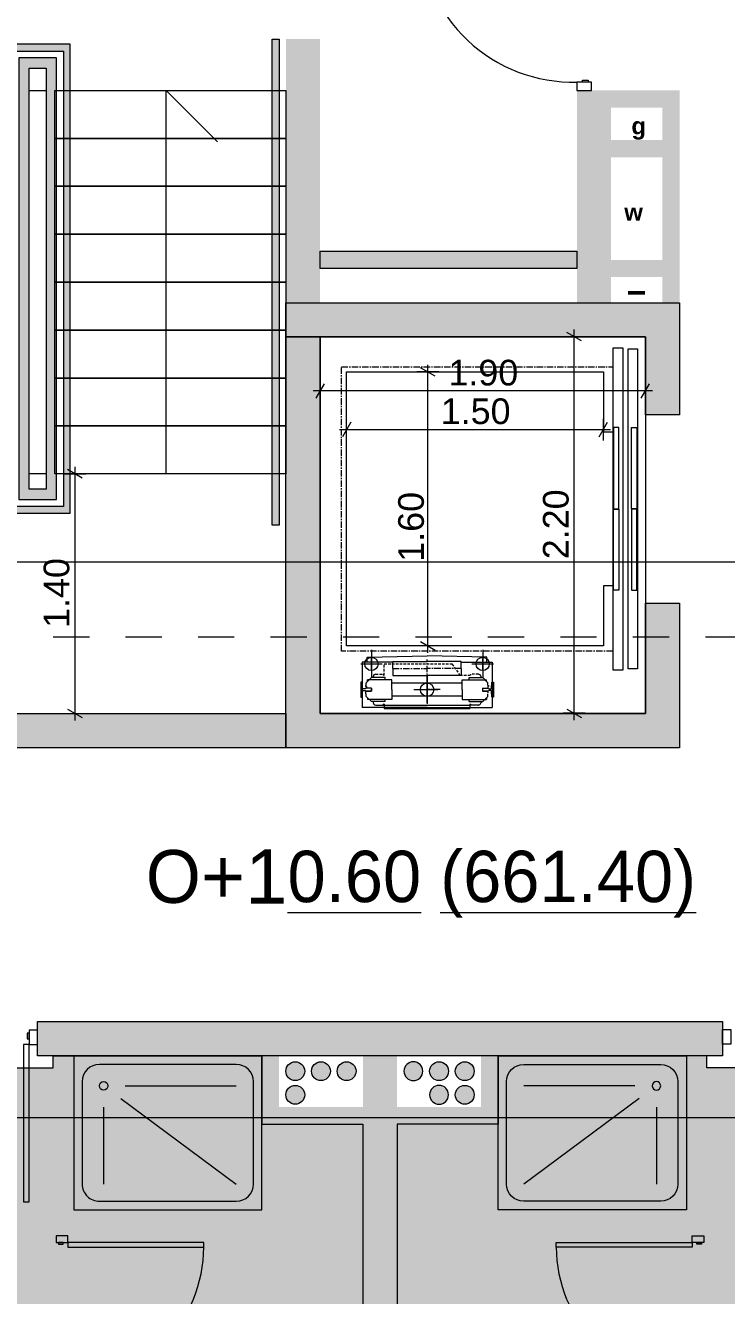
# Model space of a CAD drawing. Header units: millimetres. Extents: x 475159934 to 476245151, y 4620917055 to 4621447368.
# Drawn here: x 475263095 to 475267191, y 4621150765 to 4621158186 of the extents above; entities that cross this region are included whole.
import ezdxf

# ---------------------------------------------------------------- set-up
doc = ezdxf.new("R2010")
doc.units = ezdxf.units.MM
doc.header["$MEASUREMENT"] = 0
doc.set_wipeout_variables(frame=1)
for name, pattern in [('CENTER', [25400, 15875, -3175, 3175, -3175]), ('CENTERX2', [60, 37.5, -7.5, 7.5, -7.5]), ('Dashed', [423.333333, 211.666667, -211.666667]), ('DASHEDX2', [22.5, 15, -7.5]), ('PHANTOMX2', [75, 37.5, -7.5, 7.5, -7.5, 7.5, -7.5]), ('Wipeout_Contour', [1000, 0, -1000])]:
    doc.linetypes.add(name, pattern=pattern)
for name, color, linetype, lineweight in [('2D Drafting - General_Pen_No__1_Pen_No__7_Pen_No__7', 7, 'Continuous', 0), ('2D Drafting - General_Pen_No__250_Pen_No__2_Pen_No__7', 7, 'Continuous', 0), ('2D Drafting - General_Pen_No__250_Pen_No__7_Pen_No__7', 7, 'Continuous', 0), ('2D Drafting - General_Pen_No__7_Pen_No__7_Pen_No__7', 7, 'Continuous', 0), ('Doors_Pen_No__7_Pen_No__7_Pen_No__7', 7, 'Continuous', 0), ('G-Anno-Nplt_Pen_No__151', 151, 'Continuous', 0), ('G-Anno-Nplt_Pen_No__4', 7, 'Continuous', 0), ('G-Anno-Nplt_Pen_No__7', 7, 'Continuous', 0), ('gegmebi_Pen_No__7_Pen_No__7', 7, 'Continuous', 0), ('New_._Pen_No__1', 1, 'Continuous', 0), ('New_0_Pen_No__250', 7, 'Continuous', 0), ('New_23-DOOR_Pen_No__250', 7, 'Continuous', 0), ('New_2D Drafting - General_Pen_No__1', 1, 'Continuous', 0), ('New_2D Drafting - General_Pen_No__250_Pen_No__7_Pen_No__154', 154, 'Continuous', 0), ('New_2D Drafting - General_Pen_No__250_Pen_No__7_Pen_No__250', 7, 'Continuous', 0), ('New_2D Drafting - General_Pen_No__250_Pen_No__7_Pen_No__7', 7, 'Continuous', 0), ('New_2D Drafting - General_Pen_No__30_Pen_No__9_Pen_No__9_Pen_No__4', 7, 'Continuous', 0), ('New_2D Drafting - General_Pen_No__30_Pen_No__9_Pen_No__9_Pen_No__7', 7, 'Continuous', 0), ('New_2D Drafting - General_Pen_No__4', 7, 'Continuous', 0), ('New_31-TM_Pen_No__250', 7, 'Continuous', 0), ('New_51-CENTER-LINE_Pen_No__250', 7, 'Continuous', 0), ('New_CAR RAIL_Pen_No__250', 7, 'Continuous', 0), ('New_shenobebi_Pen_No__1', 1, 'Continuous', 0), ('New_shenobebi_Pen_No__7', 7, 'Continuous', 0), ('shaxtebi da milebi_Pen_No__1_Pen_No__1_Pen_No__1', 1, 'Continuous', 0), ('shaxtebi da milebi_Pen_No__5_Pen_No__5_Pen_No__5', 5, 'Continuous', 0), ('zoma_Pen_No__142', 142, 'Continuous', 0), ('zoma_Pen_No__5_Pen_No__5', 5, 'Continuous', 0)]:
    doc.layers.add(name, color=color, linetype=linetype, lineweight=lineweight)
doc.layers.add('New_Interior - Furniture', color=7, linetype='Continuous')
doc.layers.add('zoma', color=7, linetype='Continuous')
doc.layers.add('New_Interior - Furniture _Pen_No__252', color=7, linetype='Continuous', lineweight=0, true_color=0x666666)
doc.layers.add('shaxtebi da milebi_Pen_No__5_Pen_No__5_Pen_No__252', color=7, linetype='Continuous', lineweight=0, true_color=0x666666)
doc.styles.add('GENERATED_STYLE_3', font='arial.ttf')
doc.styles.add('GENERATED_STYLE_6', font='avaza.ttf')
doc.styles.add('GENERATED_STYLE_8', font='arialbd.ttf')
doc.dimstyles.new('GENERATED_STYLE__24', dxfattribs={"dimtxt": 150, "dimasz": 64.421331, "dimexe": 0.18, "dimexo": 3, "dimgap": 0, "dimtad": 1, "dimlfac": 0.001, "dimzin": 0, "dimdsep": 46, "dimtxsty": 'GENERATED_STYLE_3', "dimblk": 'ARROWHEAD_2', "dimblk1": 'ARROWHEAD_2', "dimblk2": 'ARROWHEAD_2', "dimcen": 0.09, "dimclrd": 142, "dimclre": 142, "dimclrt": 142, "dimadec": 0, "dimazin": 0, "dimtfac": 1, "dimtdec": 4, "dimtmove": 2, "dimatfit": 3, "dimfxl": 1, "dimtolj": 1, "dimtzin": 0, "dimarcsym": 0})
doc.dimstyles.new('GENERATED_STYLE__25', dxfattribs={"dimtxt": 150, "dimasz": 64.421331, "dimexe": 0.18, "dimexo": 3, "dimgap": 0, "dimtad": 1, "dimtih": 1, "dimtoh": 1, "dimlfac": 0.001, "dimzin": 0, "dimdsep": 46, "dimtxsty": 'GENERATED_STYLE_3', "dimblk": 'ARROWHEAD_2', "dimblk1": 'ARROWHEAD_2', "dimblk2": 'ARROWHEAD_2', "dimcen": 0.09, "dimclrd": 142, "dimclre": 142, "dimclrt": 142, "dimadec": 0, "dimazin": 0, "dimtfac": 1, "dimtdec": 4, "dimtmove": 0, "dimatfit": 3, "dimfxl": 1, "dimtolj": 1, "dimtzin": 0, "dimarcsym": 0})
doc.dimstyles.new('GENERATED_STYLE__3', dxfattribs={"dimtxt": 200, "dimasz": 64.421331, "dimexe": 0.18, "dimexo": 3, "dimgap": 0, "dimtad": 1, "dimtih": 1, "dimtoh": 1, "dimlfac": 0.001, "dimzin": 0, "dimdsep": 46, "dimtxsty": 'GENERATED_STYLE_3', "dimblk": 'ARROWHEAD_2', "dimblk1": 'ARROWHEAD_2', "dimblk2": 'ARROWHEAD_2', "dimcen": 0.09, "dimclrd": 142, "dimclre": 142, "dimclrt": 142, "dimadec": 0, "dimazin": 0, "dimtfac": 1, "dimtdec": 4, "dimtmove": 0, "dimatfit": 3, "dimfxl": 1, "dimtolj": 1, "dimtzin": 0, "dimarcsym": 0})
doc.dimstyles.new('GENERATED_STYLE__5', dxfattribs={"dimtxt": 150, "dimasz": 64.421331, "dimexe": 0.18, "dimexo": 3, "dimgap": 0, "dimtad": 1, "dimlfac": 0.001, "dimzin": 0, "dimdsep": 46, "dimtxsty": 'GENERATED_STYLE_3', "dimblk": 'ARROWHEAD_2', "dimblk1": 'ARROWHEAD_2', "dimblk2": 'ARROWHEAD_2', "dimcen": 0.09, "dimclrd": 142, "dimclre": 142, "dimclrt": 142, "dimadec": 0, "dimazin": 0, "dimtfac": 1, "dimtdec": 4, "dimtmove": 0, "dimatfit": 3, "dimfxl": 1, "dimtolj": 1, "dimtzin": 0, "dimarcsym": 0})
doc.dimstyles.new('GENERATED_STYLE__6', dxfattribs={"dimtxt": 200, "dimasz": 64.421331, "dimexe": 0.18, "dimexo": 3, "dimgap": 0, "dimtad": 1, "dimlfac": 0.001, "dimzin": 0, "dimdsep": 46, "dimtxsty": 'GENERATED_STYLE_3', "dimblk": 'ARROWHEAD_2', "dimblk1": 'ARROWHEAD_2', "dimblk2": 'ARROWHEAD_2', "dimcen": 0.09, "dimclrd": 142, "dimclre": 142, "dimclrt": 142, "dimadec": 0, "dimazin": 0, "dimtfac": 1, "dimtdec": 4, "dimtmove": 0, "dimatfit": 3, "dimfxl": 1, "dimtolj": 1, "dimtzin": 0, "dimarcsym": 0})

# ---------------------------------------------------------------- blocks, each defined once
blk = doc.blocks.new('Shower Tray 26_5')
at = {"layer": 'New_Interior - Furniture _Pen_No__252', "color": 251, "linetype": 'Continuous', "lineweight": 0, "true_color": 0x666666}
for p, q in [((750, 1050), (150, 1050)), ((50, 950), (50, 150)), ((175, 300), (175, 950)), ((248.9, 275.8), (750, 950)), ((850, 150), (850, 950)), ((300, 175), (750, 175)), ((150, 50), (750, 50))]:
    blk.add_line(p, q, dxfattribs=at)
at = {"layer": 'New_Interior - Furniture _Pen_No__252', "color": 251, "linetype": 'Continuous', "lineweight": 0, "true_color": 0x666666, "flags": 128}
blk.add_lwpolyline([(900, 0), (900, 1100), (0, 1100), (0, 0)], close=True, dxfattribs=at)
at = {"layer": 'New_Interior - Furniture _Pen_No__252', "color": 251, "linetype": 'Continuous', "lineweight": 0, "true_color": 0x666666}
blk.add_circle((175, 175), 25, dxfattribs=at)
for centre, start, end in [((150, 950), 90, 180), ((750, 950), 0, 90), ((150, 150), 180, 270), ((750, 150), 270, 0)]:
    blk.add_arc(centre, 100, start, end, dxfattribs=at)
blk = doc.blocks.new('Shower Tray 26_9')
at = {"layer": 'New_Interior - Furniture _Pen_No__252', "color": 251, "linetype": 'Continuous', "lineweight": 0, "true_color": 0x666666}
for p, q in [((750, 1050), (150, 1050)), ((50, 950), (50, 150)), ((175, 300), (175, 950)), ((248.9, 275.8), (750, 950)), ((850, 150), (850, 950)), ((300, 175), (750, 175)), ((150, 50), (750, 50))]:
    blk.add_line(p, q, dxfattribs=at)
at = {"layer": 'New_Interior - Furniture _Pen_No__252', "color": 251, "linetype": 'Continuous', "lineweight": 0, "true_color": 0x666666, "flags": 128}
blk.add_lwpolyline([(900, 0), (900, 1100), (0, 1100), (0, 0)], close=True, dxfattribs=at)
at = {"layer": 'New_Interior - Furniture _Pen_No__252', "color": 251, "linetype": 'Continuous', "lineweight": 0, "true_color": 0x666666}
blk.add_circle((175, 175), 25, dxfattribs=at)
for centre, start, end in [((150, 950), 90, 180), ((750, 950), 0, 90), ((150, 150), 180, 270), ((750, 150), 270, 0)]:
    blk.add_arc(centre, 100, start, end, dxfattribs=at)
blk = doc.blocks.new('*D850', base_point=(475826095.8, 4621095193.2))
at = {"layer": 'zoma_Pen_No__142', "color": 142, "linetype": 'Continuous', "lineweight": 0, "transparency": 16777216}
for p, q in [((475263320.1, 4621155566.3), (475263447.3, 4621155566.3)), ((475263426.1, 4621155541.8), (475263341.3, 4621155590.8)), ((475263383.7, 4621155607.7), (475263383.7, 4621155566.3)), ((475263383.7, 4621155566.3), (475263383.7, 4621154166.3)), ((475263320.1, 4621154166.3), (475263447.3, 4621154166.3)), ((475263341.3, 4621154190.8), (475263426.1, 4621154141.8)), ((475263383.7, 4621154166.3), (475263383.7, 4621154124.8))]:
    blk.add_line(p, q, dxfattribs=at)
at = {"layer": 'zoma_Pen_No__142', "color": 142, "lineweight": 0, "transparency": 16777216, "insert": (475263353.7, 4621154666.1), "char_height": 150, "attachment_point": 7, "rotation": 90, "style": 'GENERATED_STYLE_3'}
blk.add_mtext('\\A1;{\\pql;\\fArial|b0|i0|c204|p0;\\W1.000000;1.40}', dxfattribs=at)
blk = doc.blocks.new('ARROWHEAD_2')
at = {"color": 0, "linetype": 'Continuous', "lineweight": 0}
for p, q in [((0, 0), (-1, 0)), ((-0.38, -0.66), (0.38, 0.66))]:
    blk.add_line(p, q, dxfattribs=at)
blk = doc.blocks.new('*D851', base_point=(475826095.8, 4621095193.2))
at = {"layer": 'zoma_Pen_No__142', "color": 142, "linetype": 'Continuous', "lineweight": 0, "transparency": 16777216}
for p, q in [((475263320.1, 4621155566.3), (475263447.3, 4621155566.3)), ((475263426.1, 4621155541.8), (475263341.3, 4621155590.8)), ((475263383.7, 4621155607.7), (475263383.7, 4621155566.3)), ((475263383.7, 4621155566.3), (475263383.7, 4621154166.3)), ((475263320.1, 4621154166.3), (475263447.3, 4621154166.3)), ((475263341.3, 4621154190.8), (475263426.1, 4621154141.8)), ((475263383.7, 4621154166.3), (475263383.7, 4621154124.8))]:
    blk.add_line(p, q, dxfattribs=at)
at = {"layer": 'zoma_Pen_No__142', "color": 142, "lineweight": 0, "transparency": 16777216, "insert": (475263353.7, 4621154666.1), "char_height": 150, "attachment_point": 7, "rotation": 90, "style": 'GENERATED_STYLE_3'}
blk.add_mtext('\\A1;{\\pql;\\fArial|b0|i0|c204|p0;\\W1.000000;1.40}', dxfattribs=at)
blk = doc.blocks.new('*D877', base_point=(475826095.8, 4621095193.2))
at = {"layer": 'zoma_Pen_No__142', "color": 142, "linetype": 'Continuous', "lineweight": 0, "transparency": 16777216}
for p, q in [((475261941.2, 4621137897.2), (475261892.3, 4621137812.4)), ((475261916.8, 4621137791.2), (475261916.8, 4621137918.4)), ((475268441.2, 4621137897.2), (475268392.3, 4621137812.4)), ((475268416.8, 4621137791.2), (475268416.8, 4621137918.4)), ((475261916.8, 4621137854.8), (475268416.8, 4621137854.8))]:
    blk.add_line(p, q, dxfattribs=at)
at = {"layer": 'zoma_Pen_No__142', "color": 142, "lineweight": 0, "transparency": 16777216, "char_height": 200, "attachment_point": 7, "style": 'GENERATED_STYLE_3'}
for s, insert in [('\\A1;{\\pql;\\fArial|b0|i0|c204|p0;\\W1.000000;6.50}', (475264899.9, 4621137894.8)), ('\\A1;{\\pql;\\fArial|b0|i0|c204|p0;\\W1.000000;0.40}', (475267858.4, 4621137894.8))]:
    blk.add_mtext(s, dxfattribs=dict(at, insert=insert))
blk = doc.blocks.new('*D900', base_point=(475826095.8, 4621095193.2))
at = {"layer": 'zoma_Pen_No__142', "color": 142, "linetype": 'Continuous', "lineweight": 0, "transparency": 16777216}
for p, q in [((475261911.8, 4621161505.4), (475261911.8, 4621161632.5)), ((475268411.8, 4621161505.4), (475268411.8, 4621161632.5)), ((475261936.3, 4621161611.3), (475261887.3, 4621161526.6)), ((475261911.8, 4621161569), (475268411.8, 4621161569)), ((475268436.3, 4621161611.3), (475268387.3, 4621161526.6))]:
    blk.add_line(p, q, dxfattribs=at)
at = {"layer": 'zoma_Pen_No__142', "color": 142, "lineweight": 0, "transparency": 16777216, "char_height": 200, "attachment_point": 7, "style": 'GENERATED_STYLE_3'}
for s, insert in [('\\A1;{\\pql;\\fArial|b0|i0|c204|p0;\\W1.000000;6.50}', (475264894.9, 4621161609)), ('\\A1;{\\pql;\\fArial|b0|i0|c204|p0;\\W1.000000;0.40}', (475267853.5, 4621161609))]:
    blk.add_mtext(s, dxfattribs=dict(at, insert=insert))
blk = doc.blocks.new('*D968', base_point=(475826095.8, 4621095193.2))
at = {"layer": 'zoma_Pen_No__142', "color": 142, "linetype": 'Continuous', "lineweight": 0, "transparency": 16777216}
for p, q in [((475300055.4, 4621159406.2), (475299928.2, 4621159406.2)), ((475300034.2, 4621159381.7), (475299949.4, 4621159430.6)), ((475299991.8, 4621159406.2), (475299991.8, 4621159447.6)), ((475299991.8, 4621140051.5), (475299991.8, 4621159406.2)), ((475300055.4, 4621140051.5), (475299928.2, 4621140051.5)), ((475299949.4, 4621140076), (475300034.2, 4621140027.1)), ((475299991.8, 4621140010.1), (475299991.8, 4621140051.5))]:
    blk.add_line(p, q, dxfattribs=at)
at = {"layer": 'zoma_Pen_No__142', "color": 142, "lineweight": 0, "transparency": 16777216, "insert": (475299951.8, 4621149385.6), "char_height": 200, "attachment_point": 7, "rotation": 90, "style": 'GENERATED_STYLE_3'}
blk.add_mtext('\\A1;{\\pql;\\fArial|b0|i0|c204|p0;\\W1.000000;19.35}', dxfattribs=at)
blk = doc.blocks.new('*D2039', base_point=(475826095.8, 4621095193.2))
at = {"layer": 'zoma_Pen_No__142', "color": 142, "linetype": 'Continuous', "lineweight": 0, "transparency": 16777216}
for p, q in [((475265509.6, 4621156161.4), (475265382.5, 4621156161.4)), ((475265488.4, 4621156136.9), (475265403.7, 4621156185.9)), ((475265446, 4621156161.4), (475265446, 4621156202.8)), ((475265446, 4621154561.4), (475265446, 4621156161.4)), ((475265403.7, 4621154585.9), (475265488.4, 4621154536.9)), ((475265509.6, 4621154561.4), (475265382.5, 4621154561.4)), ((475265446, 4621154519.9), (475265446, 4621154561.4))]:
    blk.add_line(p, q, dxfattribs=at)
at = {"layer": 'zoma_Pen_No__142', "color": 142, "lineweight": 0, "transparency": 16777216, "insert": (475265425, 4621155052.8), "char_height": 150, "attachment_point": 7, "rotation": 90, "style": 'GENERATED_STYLE_3'}
blk.add_mtext('\\A1;{\\pql;\\fArial|b0|i0|c204|p0;\\W1.000000;1.60}', dxfattribs=at)
blk = doc.blocks.new('*D2040', base_point=(475826095.8, 4621095193.2))
at = {"layer": 'zoma_Pen_No__142', "color": 142, "linetype": 'Continuous', "lineweight": 0, "transparency": 16777216}
for p, q in [((475264996.2, 4621155867.4), (475264947.3, 4621155782.6)), ((475264971.8, 4621155761.4), (475264971.8, 4621155888.6)), ((475266447.3, 4621155782.6), (475266496.2, 4621155867.4)), ((475266471.8, 4621155761.4), (475266471.8, 4621155888.6)), ((475264930.3, 4621155825), (475264971.8, 4621155825)), ((475264971.8, 4621155825), (475266471.8, 4621155825)), ((475266471.8, 4621155825), (475266513.2, 4621155825))]:
    blk.add_line(p, q, dxfattribs=at)
at = {"layer": 'zoma_Pen_No__142', "color": 142, "lineweight": 0, "transparency": 16777216, "insert": (475265521.6, 4621155855), "char_height": 150, "attachment_point": 7, "style": 'GENERATED_STYLE_3'}
blk.add_mtext('\\A1;{\\pql;\\fArial|b0|i0|c204|p0;\\W1.000000;1.50}', dxfattribs=at)
blk = doc.blocks.new('*D2041', base_point=(475826095.8, 4621095193.2))
at = {"layer": 'zoma_Pen_No__142', "color": 142, "linetype": 'Continuous', "lineweight": 0, "transparency": 16777216}
for p, q in [((475266364.3, 4621156367.7), (475266237.1, 4621156367.7)), ((475266343.1, 4621156343.2), (475266258.3, 4621156392.1)), ((475266300.7, 4621156367.7), (475266300.7, 4621156409.1)), ((475266300.7, 4621154167.7), (475266300.7, 4621156367.7)), ((475266364.3, 4621154167.7), (475266237.1, 4621154167.7)), ((475266258.3, 4621154192.1), (475266343.1, 4621154143.2)), ((475266300.7, 4621154126.2), (475266300.7, 4621154167.7))]:
    blk.add_line(p, q, dxfattribs=at)
at = {"layer": 'zoma_Pen_No__142', "color": 142, "lineweight": 0, "transparency": 16777216, "insert": (475266270.7, 4621155067.5), "char_height": 150, "attachment_point": 7, "rotation": 90, "style": 'GENERATED_STYLE_3'}
blk.add_mtext('\\A1;{\\pql;\\fArial|b0|i0|c204|p0;\\W1.000000;2.20}', dxfattribs=at)
blk = doc.blocks.new('*D2046', base_point=(475826095.8, 4621095193.2))
at = {"layer": 'zoma_Pen_No__142', "color": 142, "linetype": 'Continuous', "lineweight": 0, "transparency": 16777216}
for p, q in [((475264841.2, 4621156092.9), (475264792.3, 4621156008.1)), ((475264816.8, 4621156114.1), (475264816.8, 4621155986.9)), ((475266692.3, 4621156008.1), (475266741.2, 4621156092.9)), ((475266716.8, 4621156114.1), (475266716.8, 4621155986.9)), ((475264816.8, 4621156050.5), (475264775.3, 4621156050.5)), ((475266716.8, 4621156050.5), (475264816.8, 4621156050.5)), ((475266758.2, 4621156050.5), (475266716.8, 4621156050.5))]:
    blk.add_line(p, q, dxfattribs=at)
at = {"layer": 'zoma_Pen_No__142', "color": 142, "lineweight": 0, "transparency": 16777216, "insert": (475265566.6, 4621156080.5), "char_height": 150, "attachment_point": 7, "style": 'GENERATED_STYLE_3'}
blk.add_mtext('\\A1;{\\pql;\\fArial|b0|i0|c204|p0;\\W1.000000;1.90}', dxfattribs=at)

msp = doc.modelspace()

# ---------------------------------------------------------------- hatches: boundary and pattern name
at = {"layer": '2D Drafting - General_Pen_No__250_Pen_No__2_Pen_No__7', "linetype": 'Continuous', "lineweight": 0}
for points in [[(475263257.094, 4621152166.092), (475263377.217, 4621152166.092), (475263377.217, 4621151114.488), (475263257.094, 4621151114.488)], [(475267076.456, 4621152166.092), (475266956.332, 4621152166.092), (475266956.332, 4621151114.488), (475267076.456, 4621151114.488)]]:
    msp.add_hatch(color=7, dxfattribs=at).paths.add_polyline_path(points)
at = {"layer": '2D Drafting - General_Pen_No__250_Pen_No__7_Pen_No__7', "linetype": 'Continuous', "lineweight": 0}
for points in [[(475264816.775, 4621158106.124), (475264816.775, 4621156566.092), (475264616.775, 4621156566.092), (475264616.775, 4621158106.124)], [(475266316.781, 4621157806.124), (475266516.782, 4621157806.124), (475266516.782, 4621156566.092), (475266316.781, 4621156566.092)], [(475263166.775, 4621152166.092), (475263166.775, 4621152366.092), (475267166.775, 4621152366.092), (475267166.775, 4621152166.092)], [(475264477.217, 4621151766.091), (475265066.775, 4621151766.091), (475265066.775, 4621151866.091), (475264577.405, 4621151866.091), (475264577.405, 4621152166.091), (475264477.217, 4621152166.091)], [(475265066.775, 4621152166.092), (475265066.775, 4621144406.16), (475265266.775, 4621144406.16), (475265266.775, 4621152166.092)], [(475265856.332, 4621151766.091), (475265266.775, 4621151766.091), (475265266.775, 4621151866.091), (475265756.145, 4621151866.091), (475265756.145, 4621152166.091), (475265856.332, 4621152166.091)]]:
    msp.add_hatch(color=7, dxfattribs=at).paths.add_polyline_path(points)
at = {"layer": 'G-Anno-Nplt_Pen_No__151', "linetype": 'Continuous', "lineweight": 0, "true_color": 0x1f2f3f}
for points in [[(475265066.775, 4621149578.944), (475264996.775, 4621149578.944), (475264996.775, 4621144476.16), (475261986.775, 4621144476.16), (475261986.775, 4621144676.16), (475261446.775, 4621144676.16), (475261446.775, 4621144476.18), (475259105.816, 4621144476.18), (475259086.775, 4621144476.18), (475259086.775, 4621145776.167), (475254886.775, 4621145776.167), (475254886.775, 4621150945.979), (475255286.775, 4621150945.979), (475255286.775, 4621151736.166), (475261006.58, 4621151736.166), (475261006.58, 4621151336.16), (475261686.967, 4621151336.16), (475261686.967, 4621151536.16), (475261986.775, 4621151536.16), (475261986.775, 4621152096.092), (475263257.094, 4621152096.092), (475263257.094, 4621152166.092), (475264477.217, 4621152166.092), (475264477.217, 4621151766.085), (475265066.775, 4621151766.085)], [(475265856.332, 4621151766.085), (475265266.775, 4621151766.085), (475265266.775, 4621149578.944), (475265336.775, 4621149578.944), (475265336.775, 4621144476.16), (475268346.775, 4621144476.16), (475268346.775, 4621144676.16), (475268886.775, 4621144676.16), (475268886.775, 4621144476.18), (475271227.734, 4621144476.18), (475271246.775, 4621144476.18), (475271246.775, 4621145776.167), (475275446.775, 4621145776.167), (475275446.775, 4621150795.966), (475275046.775, 4621150795.966), (475275046.775, 4621151736.166), (475268886.775, 4621151736.166), (475268886.775, 4621151536.16), (475268346.775, 4621151536.16), (475268346.775, 4621152096.092), (475267076.456, 4621152096.092), (475267076.456, 4621152166.092), (475265856.332, 4621152166.092)]]:
    msp.add_hatch(color=169, dxfattribs=at).paths.add_polyline_path(points)
at = {"layer": 'G-Anno-Nplt_Pen_No__7', "linetype": 'Continuous', "lineweight": 0}
msp.add_hatch(color=7, dxfattribs=at).paths.add_polyline_path([(475264616.775, 4621153966.092), (475261716.775, 4621153966.092), (475261716.775, 4621154166.092), (475264616.775, 4621154166.092)])
at = {"layer": 'New_2D Drafting - General_Pen_No__1', "linetype": 'Continuous', "lineweight": 0}
h = msp.add_hatch(color=1, dxfattribs=at)
h.paths.add_polyline_path([(475262976.775, 4621155336.016), (475263356.775, 4621155336.016), (475263356.775, 4621155466.124), (475263356.775, 4621158076.031), (475262976.775, 4621158076.031)])
h.paths.add_polyline_path([(475263316.775, 4621155376.016), (475263016.775, 4621155376.016), (475263016.775, 4621158036.031), (475263316.775, 4621158036.031)], flags=0)
msp.add_hatch(color=1, dxfattribs=at).paths.add_polyline_path([(475264576.775, 4621155266.124), (475264536.775, 4621155266.124), (475264536.775, 4621158106.124), (475264576.775, 4621158106.124)])
h = msp.add_hatch(color=1, dxfattribs=at)
h.paths.add_polyline_path([(475263056.775, 4621155416.016), (475263276.775, 4621155416.016), (475263276.775, 4621157996.031), (475263056.775, 4621157996.031)])
h.paths.add_polyline_path([(475263116.775, 4621155476.016), (475263116.775, 4621157936.031), (475263216.775, 4621157936.031), (475263216.775, 4621155476.016)], flags=0)
at = {"layer": 'New_2D Drafting - General_Pen_No__250_Pen_No__7_Pen_No__154', "linetype": 'Continuous', "lineweight": 0}
for points in [[(475264616.774, 4621156566.084), (475264816.774, 4621156566.084), (475266916.774, 4621156566.084), (475266916.774, 4621155911.394), (475266716.774, 4621155911.394), (475266716.774, 4621156366.084), (475264816.774, 4621156366.084), (475264616.774, 4621156366.084)], [(475264616.774, 4621156366.084), (475264816.774, 4621156366.084), (475264816.774, 4621154166.084), (475266716.774, 4621154166.084), (475266716.774, 4621154811.394), (475266916.774, 4621154811.394), (475266916.774, 4621153966.084), (475264616.774, 4621153966.084), (475264616.774, 4621154166.084)]]:
    msp.add_hatch(color=154, dxfattribs=at).paths.add_polyline_path(points)
at = {"layer": 'New_2D Drafting - General_Pen_No__250_Pen_No__7_Pen_No__7', "linetype": 'Continuous', "lineweight": 0}
msp.add_hatch(color=7, dxfattribs=at).paths.add_polyline_path([(475264816.782, 4621156766.637), (475264816.782, 4621156866.637), (475266316.782, 4621156866.637), (475266316.782, 4621156766.637)])
at = {"layer": 'New_2D Drafting - General_Pen_No__30_Pen_No__9_Pen_No__9_Pen_No__4', "linetype": 'Continuous', "lineweight": 0}
msp.add_hatch(color=7, dxfattribs=at).paths.add_polyline_path([(475266816.782, 4621157806.124), (475266816.782, 4621157706.092), (475266516.782, 4621157706.092), (475266516.782, 4621157806.124)])
at = {"layer": 'New_2D Drafting - General_Pen_No__30_Pen_No__9_Pen_No__9_Pen_No__7', "linetype": 'Continuous', "lineweight": 0}
for points in [[(475266916.782, 4621157806.124), (475266916.782, 4621156566.092), (475266816.782, 4621156566.092), (475266816.782, 4621157806.124)], [(475266516.782, 4621157416.092), (475266516.782, 4621157516.092), (475266816.782, 4621157516.092), (475266816.782, 4621157416.092)], [(475266516.782, 4621156716.094), (475266516.782, 4621156816.094), (475266816.782, 4621156816.094), (475266816.782, 4621156716.094)]]:
    msp.add_hatch(color=7, dxfattribs=at).paths.add_polyline_path(points)
at = {"layer": 'shaxtebi da milebi_Pen_No__1_Pen_No__1_Pen_No__1', "linetype": 'Continuous', "lineweight": 0}
for points in [[(475264916.775, 4621152076.085, 1), (475265026.775, 4621152076.085, 1)], [(475265416.775, 4621152076.085, -1), (475265306.775, 4621152076.085, -1)]]:
    msp.add_hatch(color=1, dxfattribs=at).paths.add_polyline_path(points)
at = {"layer": 'shaxtebi da milebi_Pen_No__5_Pen_No__5_Pen_No__252', "linetype": 'Continuous', "lineweight": 0, "true_color": 0x666666}
for points in [[(475264616.775, 4621151938.188, -1), (475264726.775, 4621151938.188, -1)], [(475265566.777, 4621151938.202, 1), (475265456.777, 4621151938.202, 1)]]:
    msp.add_hatch(color=251, dxfattribs=at).paths.add_polyline_path(points)
at = {"layer": 'shaxtebi da milebi_Pen_No__5_Pen_No__5_Pen_No__5', "linetype": 'Continuous', "lineweight": 0}
for points in [[(475264671.775, 4621152131.085, -1), (475264671.775, 4621152021.085, -1)], [(475264821.775, 4621152131.085, -1), (475264821.775, 4621152021.085, -1)], [(475265511.775, 4621152131.085, -1), (475265511.775, 4621152021.085, -1)], [(475265661.775, 4621152131.085, -1), (475265661.775, 4621152021.085, -1)], [(475265661.775, 4621151993.202, -1), (475265661.775, 4621151883.202, -1)]]:
    msp.add_hatch(color=5, dxfattribs=at).paths.add_polyline_path(points)

# ---------------------------------------------------------------- linework, layer by layer
at = {"layer": '2D Drafting - General_Pen_No__1_Pen_No__7_Pen_No__7', "color": 7, "linetype": 'Continuous', "lineweight": 0}
msp.add_arc((475266291.781, 4621158748.402), 893.239, 181.603806, 271.603806, dxfattribs=at)
at = {"layer": '2D Drafting - General_Pen_No__250_Pen_No__7_Pen_No__7', "color": 7, "linetype": 'Continuous', "lineweight": 0, "flags": 128}
msp.add_lwpolyline([(475263166.775, 4621152166.092), (475263166.775, 4621152366.092), (475267166.775, 4621152366.092), (475267166.775, 4621152166.092)], close=True, dxfattribs=at)
at = {"layer": '2D Drafting - General_Pen_No__7_Pen_No__7_Pen_No__7', "color": 7, "linetype": 'Continuous', "lineweight": 0}
for centre, start, end in [((475263342.54, 4621151048.31), 269.9983116, 359.9999932), ((475266991.01, 4621151048.31), 180.0000068, 270.0016884)]:
    msp.add_arc(centre, 794.311, start, end, dxfattribs=at)
at = {"layer": 'Doors_Pen_No__7_Pen_No__7_Pen_No__7', "color": 7, "linetype": 'Continuous', "lineweight": 0, "flags": 128}
for points in [[(475266401.448, 4621157806.124), (475266401.448, 4621157855.513), (475266316.781, 4621157855.513), (475266316.781, 4621157806.124)], [(475266383.448, 4621157866.624), (475266383.448, 4621157855.513), (475266350.114, 4621157855.513), (475266350.114, 4621157866.624)], [(475263117.386, 4621152297.812), (475263106.275, 4621152297.812), (475263106.275, 4621152264.479), (475263117.386, 4621152264.479)], [(475263166.775, 4621152315.812), (475263117.386, 4621152315.812), (475263117.386, 4621152231.145), (475263166.775, 4621152231.145)], [(475267166.775, 4621152318.849), (475267216.164, 4621152318.849), (475267216.164, 4621152234.182), (475267166.775, 4621152234.182)], [(475263117.386, 4621152231.145), (475263084.053, 4621152231.145), (475263084.053, 4621151313.257), (475263117.386, 4621151313.257)], [(475263274.806, 4621151114.488), (475263274.806, 4621151074.977), (475263342.54, 4621151074.977), (475263342.54, 4621151114.488)], [(475267058.744, 4621151114.488), (475267058.744, 4621151074.977), (475266991.01, 4621151074.977), (475266991.01, 4621151114.488)], [(475263289.206, 4621151074.977), (475263289.206, 4621151066.088), (475263315.873, 4621151066.088), (475263315.873, 4621151074.977)], [(475263342.54, 4621151074.977), (475263342.54, 4621151048.31), (475264136.851, 4621151048.31), (475264136.851, 4621151074.977)], [(475266991.01, 4621151074.977), (475266991.01, 4621151048.31), (475266196.699, 4621151048.31), (475266196.699, 4621151074.977)], [(475267044.344, 4621151074.977), (475267044.344, 4621151066.088), (475267017.677, 4621151066.088), (475267017.677, 4621151074.977)]]:
    msp.add_lwpolyline(points, close=True, dxfattribs=at)
at = {"layer": 'G-Anno-Nplt_Pen_No__4', "color": 7, "linetype": 'Continuous', "lineweight": 0, "flags": 128}
for points in [[(475264616.775, 4621153966.092), (475261716.775, 4621153966.092), (475261716.775, 4621154166.092), (475264616.775, 4621154166.092)], [(475265856.332, 4621151766.085), (475265266.775, 4621151766.085), (475265266.775, 4621149578.944), (475265336.775, 4621149578.944), (475265336.775, 4621144476.16), (475268346.775, 4621144476.16), (475268346.775, 4621144676.16), (475268886.775, 4621144676.16), (475268886.775, 4621144476.18), (475271227.734, 4621144476.18), (475271246.775, 4621144476.18), (475271246.775, 4621145776.167), (475275446.775, 4621145776.167), (475275446.775, 4621150795.966), (475275046.775, 4621150795.966), (475275046.775, 4621151736.166), (475268886.775, 4621151736.166), (475268886.775, 4621151536.16), (475268346.775, 4621151536.16), (475268346.775, 4621152096.092), (475267076.456, 4621152096.092), (475267076.456, 4621152166.092), (475265856.332, 4621152166.092)]]:
    msp.add_lwpolyline(points, close=True, dxfattribs=at)
msp.add_lwpolyline([(475254886.775, 4621145776.167), (475254886.775, 4621150945.979), (475255286.775, 4621150945.979), (475255286.775, 4621151736.166), (475261006.58, 4621151736.166), (475261006.58, 4621151336.16), (475261686.967, 4621151336.16), (475261686.967, 4621151536.16), (475261986.775, 4621151536.16), (475261986.775, 4621152096.092), (475263257.094, 4621152096.092), (475263257.094, 4621152166.092), (475264477.217, 4621152166.092), (475264477.217, 4621151766.085), (475265066.775, 4621151766.085), (475265066.775, 4621149578.944)], dxfattribs=at)
at = {"layer": 'gegmebi_Pen_No__7_Pen_No__7', "color": 7, "linetype": 'Continuous', "lineweight": 0, "flags": 128}
for points in [[(475263216.775, 4621155566.124), (475263116.775, 4621155566.124), (475263116.775, 4621157806.124), (475263216.775, 4621157806.124)], [(475263266.775, 4621157526.124), (475263266.775, 4621157806.124), (475264616.775, 4621157806.124), (475264616.775, 4621157526.124)], [(475263266.775, 4621157246.124), (475263266.775, 4621157526.124), (475264616.775, 4621157526.124), (475264616.775, 4621157246.124)], [(475263266.775, 4621156966.124), (475263266.775, 4621157246.124), (475264616.775, 4621157246.124), (475264616.775, 4621156966.124)], [(475263266.775, 4621156686.124), (475263266.775, 4621156966.124), (475264616.775, 4621156966.124), (475264616.775, 4621156686.124)], [(475263266.775, 4621156406.124), (475263266.775, 4621156686.124), (475264616.775, 4621156686.124), (475264616.775, 4621156406.124)], [(475263266.775, 4621156126.124), (475263266.775, 4621156406.124), (475264616.775, 4621156406.124), (475264616.775, 4621156126.124)], [(475263266.775, 4621155846.124), (475263266.775, 4621156126.124), (475264616.775, 4621156126.124), (475264616.775, 4621155846.124)], [(475263266.775, 4621155566.124), (475263266.775, 4621155846.124), (475264616.775, 4621155846.124), (475264616.775, 4621155566.124)]]:
    msp.add_lwpolyline(points, close=True, dxfattribs=at)
msp.add_lwpolyline([(475263916.775, 4621155566.124), (475263916.775, 4621157806.124), (475264216.775, 4621157506.124)], dxfattribs=at)
at = {"layer": 'New_0_Pen_No__250', "color": 7, "linetype": 'Continuous', "lineweight": 0}
for p, q in [((475266526.774, 4621154911.394), (475266471.774, 4621154911.394)), ((475266471.774, 4621154911.394), (475266471.774, 4621154561.394)), ((475265086.774, 4621154345.394), (475265116.774, 4621154375.394)), ((475265236.774, 4621154362.894), (475265093.774, 4621154362.894)), ((475265093.774, 4621154352.394), (475265093.774, 4621154362.894)), ((475265196.774, 4621154375.394), (475265116.774, 4621154375.394)), ((475265126.774, 4621154380.394), (475265126.774, 4621154375.394)), ((475265196.774, 4621154362.894), (475265196.774, 4621154375.394)), ((475265236.774, 4621154305.394), (475265236.774, 4621154362.894)), ((475265646.774, 4621154305.394), (475265646.774, 4621154362.894)), ((475265646.774, 4621154362.894), (475265789.774, 4621154362.894)), ((475265686.774, 4621154362.894), (475265686.774, 4621154375.394)), ((475265686.774, 4621154375.394), (475265766.774, 4621154375.394)), ((475265756.774, 4621154380.394), (475265756.774, 4621154375.394)), ((475265796.774, 4621154345.394), (475265766.774, 4621154375.394)), ((475265789.774, 4621154352.394), (475265789.774, 4621154362.894)), ((475265084.774, 4621154286.894), (475265081.774, 4621154286.894)), ((475265081.774, 4621154286.894), (475265081.774, 4621154280.894)), ((475265086.774, 4621154280.894), (475265081.774, 4621154280.894)), ((475265086.774, 4621154329.894), (475265082.774, 4621154329.894)), ((475265082.774, 4621154329.894), (475265082.774, 4621154323.894)), ((475265087.774, 4621154323.894), (475265082.774, 4621154323.894)), ((475265084.774, 4621154286.894), (475265084.774, 4621154296.894)), ((475265117.774, 4621154296.894), (475265084.774, 4621154296.894)), ((475265086.774, 4621154329.894), (475265086.774, 4621154345.394)), ((475265086.774, 4621154265.394), (475265086.774, 4621154280.894)), ((475265087.774, 4621154323.894), (475265087.774, 4621154320.334)), ((475265087.774, 4621154320.334), (475265087.774, 4621154313.894)), ((475265117.774, 4621154313.894), (475265087.774, 4621154313.894)), ((475265117.774, 4621154313.894), (475265117.774, 4621154296.894)), ((475265646.774, 4621154342.894), (475265236.774, 4621154342.894)), ((475265236.774, 4621154305.394), (475265236.774, 4621154247.894)), ((475265646.774, 4621154305.394), (475265646.774, 4621154247.894)), ((475265765.774, 4621154313.894), (475265795.774, 4621154313.894)), ((475265765.774, 4621154313.894), (475265765.774, 4621154296.894)), ((475265765.774, 4621154296.894), (475265798.774, 4621154296.894)), ((475265795.774, 4621154323.894), (475265795.774, 4621154320.334)), ((475265795.774, 4621154323.894), (475265800.774, 4621154323.894)), ((475265795.774, 4621154320.334), (475265795.774, 4621154313.894)), ((475265796.774, 4621154329.894), (475265796.774, 4621154345.394)), ((475265796.774, 4621154329.894), (475265800.774, 4621154329.894)), ((475265796.774, 4621154265.394), (475265796.774, 4621154280.894)), ((475265798.774, 4621154286.894), (475265798.774, 4621154296.894)), ((475265800.774, 4621154329.894), (475265800.774, 4621154323.894)), ((475265086.774, 4621154265.394), (475265116.774, 4621154235.394)), ((475265093.774, 4621154258.394), (475265093.774, 4621154247.894)), ((475265236.774, 4621154247.894), (475265093.774, 4621154247.894)), ((475265196.774, 4621154235.394), (475265116.774, 4621154235.394)), ((475265126.774, 4621154235.394), (475265126.774, 4621154230.394)), ((475265141.774, 4621154215.394), (475265186.774, 4621154215.394)), ((475265186.774, 4621154215.394), (475265186.774, 4621154221.394)), ((475265191.774, 4621154221.394), (475265186.774, 4621154221.394)), ((475265191.774, 4621154221.394), (475265191.774, 4621154215.394)), ((475265191.774, 4621154215.394), (475265691.774, 4621154215.394)), ((475265196.774, 4621154235.394), (475265196.774, 4621154247.894)), ((475265646.774, 4621154267.894), (475265236.774, 4621154267.894)), ((475265646.774, 4621154247.894), (475265789.774, 4621154247.894)), ((475265686.774, 4621154235.394), (475265686.774, 4621154247.894)), ((475265686.774, 4621154235.394), (475265766.774, 4621154235.394)), ((475265691.774, 4621154221.394), (475265696.774, 4621154221.394)), ((475265691.774, 4621154221.394), (475265691.774, 4621154215.394)), ((475265696.774, 4621154215.394), (475265696.774, 4621154221.394)), ((475265741.774, 4621154215.394), (475265696.774, 4621154215.394)), ((475265756.774, 4621154235.394), (475265756.774, 4621154230.394)), ((475265796.774, 4621154265.394), (475265766.774, 4621154235.394)), ((475265789.774, 4621154258.394), (475265789.774, 4621154247.894)), ((475265191.774, 4621154195.394), (475265691.774, 4621154195.394))]:
    msp.add_line(p, q, dxfattribs=at)
at = {"layer": 'New_0_Pen_No__250', "color": 7, "linetype": 'CENTER', "lineweight": 0}
for p, q in [((475265116.537, 4621154537.329), (475265116.537, 4621154373.459)), ((475265766.537, 4621154537.329), (475265766.537, 4621154373.459)), ((475265053.787, 4621154455.394), (475265179.287, 4621154455.394)), ((475265703.787, 4621154455.394), (475265829.287, 4621154455.394)), ((475265441.537, 4621154387.329), (475265441.537, 4621154223.459)), ((475265378.787, 4621154305.394), (475265504.287, 4621154305.394))]:
    msp.add_line(p, q, dxfattribs=at)
at = {"layer": 'New_0_Pen_No__250', "color": 7, "linetype": 'DASHEDX2', "lineweight": 0}
for p, q in [((475265191.774, 4621154455.394), (475265586.774, 4621154455.394)), ((475265191.774, 4621154389.394), (475265191.774, 4621154455.394)), ((475265586.774, 4621154455.394), (475265633.917, 4621154389.394)), ((475265141.774, 4621154395.394), (475265186.774, 4621154395.394)), ((475265186.774, 4621154389.394), (475265186.774, 4621154395.394)), ((475265186.774, 4621154389.394), (475265191.774, 4621154389.394)), ((475265633.917, 4621154389.394), (475265696.774, 4621154389.394)), ((475265741.774, 4621154395.394), (475265696.774, 4621154395.394)), ((475265696.774, 4621154389.394), (475265696.774, 4621154395.394))]:
    msp.add_line(p, q, dxfattribs=at)
at = {"layer": 'New_0_Pen_No__250', "color": 7, "linetype": 'PHANTOMX2', "lineweight": 0}
for p, q in [((475265191.774, 4621154221.394), (475265191.774, 4621154195.394)), ((475265691.774, 4621154221.394), (475265691.774, 4621154195.394))]:
    msp.add_line(p, q, dxfattribs=at)
at = {"layer": 'New_0_Pen_No__250', "color": 7, "linetype": 'Continuous', "lineweight": 0}
for points in [[(475266471.774, 4621154561.394), (475264971.774, 4621154561.394), (475264971.774, 4621156161.394), (475266471.774, 4621156161.394), (475266471.774, 4621155811.394), (475266526.774, 4621155811.394)], [(475265086.283, 4621154455.394), (475265146.791, 4621154455.394)], [(475265116.537, 4621154425.855), (475265116.537, 4621154484.933)], [(475265736.283, 4621154455.394), (475265796.791, 4621154455.394)], [(475265766.537, 4621154425.855), (475265766.537, 4621154484.933)], [(475265411.283, 4621154305.394), (475265471.791, 4621154305.394)], [(475265441.537, 4621154275.855), (475265441.537, 4621154334.933)]]:
    msp.add_lwpolyline(points, dxfattribs=at)
for points in [[(475265077.787, 4621154455.394, -1), (475265155.287, 4621154455.394, -1)], [(475265727.787, 4621154455.394, -1), (475265805.287, 4621154455.394, -1)], [(475265402.787, 4621154305.394, -1), (475265480.287, 4621154305.394, -1)]]:
    msp.add_lwpolyline(points, format="xyb", close=True, dxfattribs=at)
for centre, start, end in [((475265141.774, 4621154380.394), 90, 180), ((475265741.774, 4621154380.394), 70.5287793, 90), ((475265741.774, 4621154380.394), 0, 70.5287809), ((475265141.774, 4621154230.394), 180, 270), ((475265741.774, 4621154230.394), 270, 289.4712207), ((475265741.774, 4621154230.394), 289.4712191, 0)]:
    msp.add_arc(centre, 15, start, end, dxfattribs=at)
at = {"layer": 'New_23-DOOR_Pen_No__250', "color": 7, "linetype": 'Continuous', "lineweight": 0}
for points in [[(475266526.774, 4621156301.394), (475266526.774, 4621154421.394), (475266586.774, 4621154421.394), (475266586.774, 4621156301.394)], [(475266616.774, 4621154426.394), (475266616.774, 4621156296.394), (475266671.774, 4621156296.394), (475266671.774, 4621154426.394)], [(475266530.774, 4621155836.394), (475266530.774, 4621155362.394), (475266562.774, 4621155362.394), (475266562.774, 4621155836.394)], [(475266635.774, 4621155362.394), (475266635.774, 4621155836.394), (475266667.774, 4621155836.394), (475266667.774, 4621155362.394)], [(475266530.774, 4621154886.394), (475266530.774, 4621155360.394), (475266562.774, 4621155360.394), (475266562.774, 4621154886.394)], [(475266667.774, 4621155360.394), (475266635.774, 4621155360.394), (475266635.774, 4621154886.394), (475266667.774, 4621154886.394)]]:
    msp.add_lwpolyline(points, close=True, dxfattribs=at)
at = {"layer": 'New_2D Drafting - General_Pen_No__250_Pen_No__7_Pen_No__154', "color": 154, "linetype": 'Continuous', "lineweight": 0, "flags": 128}
for points in [[(475264616.774, 4621156566.084), (475264816.774, 4621156566.084), (475266916.774, 4621156566.084), (475266916.774, 4621155911.394), (475266716.774, 4621155911.394), (475266716.774, 4621156366.084), (475264816.774, 4621156366.084), (475264616.774, 4621156366.084)], [(475264616.774, 4621156366.084), (475264816.774, 4621156366.084), (475264816.774, 4621154166.084), (475266716.774, 4621154166.084), (475266716.774, 4621154811.394), (475266916.774, 4621154811.394), (475266916.774, 4621153966.084), (475264616.774, 4621153966.084), (475264616.774, 4621154166.084)]]:
    msp.add_lwpolyline(points, close=True, dxfattribs=at)
at = {"layer": 'New_2D Drafting - General_Pen_No__250_Pen_No__7_Pen_No__250', "color": 7, "linetype": 'Continuous', "lineweight": 0, "flags": 128}
msp.add_lwpolyline([(475264816.782, 4621156766.637), (475264816.782, 4621156866.637), (475266316.782, 4621156866.637), (475266316.782, 4621156766.637)], close=True, dxfattribs=at)
at = {"layer": 'New_2D Drafting - General_Pen_No__4', "color": 7, "linetype": 'Continuous', "lineweight": 0, "flags": 128}
for points in [[(475262976.775, 4621155336.016), (475263356.775, 4621155336.016), (475263356.775, 4621155466.124), (475263356.775, 4621158076.031), (475262976.775, 4621158076.031)], [(475264576.775, 4621155266.124), (475264536.775, 4621155266.124), (475264536.775, 4621158106.124), (475264576.775, 4621158106.124)], [(475263316.775, 4621155376.016), (475263016.775, 4621155376.016), (475263016.775, 4621158036.031), (475263316.775, 4621158036.031)], [(475263056.775, 4621155416.016), (475263276.775, 4621155416.016), (475263276.775, 4621157996.031), (475263056.775, 4621157996.031)], [(475263116.775, 4621155476.016), (475263116.775, 4621157936.031), (475263216.775, 4621157936.031), (475263216.775, 4621155476.016)]]:
    msp.add_lwpolyline(points, close=True, dxfattribs=at)
at = {"layer": 'New_31-TM_Pen_No__250', "color": 7, "linetype": 'Continuous', "lineweight": 0}
for p, q in [((475265092.037, 4621154495.394), (475265441.537, 4621154502.994)), ((475265791.037, 4621154495.394), (475265441.537, 4621154502.994)), ((475265061.537, 4621154465.894), (475265061.537, 4621154200.394)), ((475265241.537, 4621154465.894), (475265061.537, 4621154465.894)), ((475265092.037, 4621154465.894), (475265092.037, 4621154495.394)), ((475265241.537, 4621154429.394), (475265241.537, 4621154470.394)), ((475265241.537, 4621154470.394), (475265441.537, 4621154470.394)), ((475265241.537, 4621154429.394), (475265241.537, 4621154429.444)), ((475265241.537, 4621154429.394), (475265241.537, 4621154388.394)), ((475265641.537, 4621154470.394), (475265441.537, 4621154470.394)), ((475265641.537, 4621154429.394), (475265641.537, 4621154470.394)), ((475265641.537, 4621154465.894), (475265821.537, 4621154465.894)), ((475265641.537, 4621154429.394), (475265641.537, 4621154429.444)), ((475265641.537, 4621154429.394), (475265641.537, 4621154388.394)), ((475265791.037, 4621154465.894), (475265791.037, 4621154495.394)), ((475265821.537, 4621154465.894), (475265821.537, 4621154200.394)), ((475265241.537, 4621154388.394), (475265441.537, 4621154388.394)), ((475265641.537, 4621154388.394), (475265441.537, 4621154388.394)), ((475265441.537, 4621154200.394), (475265061.537, 4621154200.394)), ((475265441.537, 4621154200.394), (475265821.537, 4621154200.394))]:
    msp.add_line(p, q, dxfattribs=at)
at = {"layer": 'New_31-TM_Pen_No__250', "color": 7, "linetype": 'CENTERX2', "lineweight": 0}
for p, q in [((475265241.537, 4621154429.394), (475265441.537, 4621154429.394)), ((475265441.537, 4621154227.956), (475265441.537, 4621154482.309)), ((475265641.537, 4621154429.394), (475265441.537, 4621154429.394)), ((475265364.099, 4621154305.394), (475265441.537, 4621154305.394)), ((475265518.975, 4621154305.394), (475265441.537, 4621154305.394))]:
    msp.add_line(p, q, dxfattribs=at)
at = {"layer": 'New_51-CENTER-LINE_Pen_No__250', "color": 7, "linetype": 'CENTERX2', "lineweight": 0}
msp.add_lwpolyline([(475266526.774, 4621154530.394), (475264941.774, 4621154530.394), (475264941.774, 4621156192.394), (475266526.774, 4621156192.394)], dxfattribs=at)
at = {"layer": 'New_CAR RAIL_Pen_No__250', "color": 7, "linetype": 'Continuous', "lineweight": 0}
for points in [[(475265116.3, 4621154312.334), (475265115.3, 4621154313.334), (475265082.9, 4621154313.334, -0.35567502), (475265078.983, 4621154310.144), (475265068.781, 4621154310.144, -0.39334069), (475265064.792, 4621154313.857), (475265062.401, 4621154347.109, 0.39334069), (475265059.408, 4621154349.894), (475265054.3, 4621154349.894), (475265054.3, 4621154260.894), (475265059.408, 4621154260.894, 0.39334069), (475265062.401, 4621154263.679), (475265064.792, 4621154296.931, -0.39334069), (475265068.781, 4621154300.644), (475265078.983, 4621154300.644, -0.35567502), (475265082.9, 4621154297.454), (475265115.3, 4621154297.454), (475265116.3, 4621154298.454)], [(475265766.774, 4621154312.334), (475265767.774, 4621154313.334), (475265800.174, 4621154313.334, 0.35567502), (475265804.091, 4621154310.144), (475265814.293, 4621154310.144, 0.39334069), (475265818.283, 4621154313.857), (475265820.674, 4621154347.109, -0.39334069), (475265823.666, 4621154349.894), (475265828.774, 4621154349.894), (475265828.774, 4621154260.894), (475265823.666, 4621154260.894, -0.39334069), (475265820.674, 4621154263.679), (475265818.283, 4621154296.931, 0.39334069), (475265814.293, 4621154300.644), (475265804.091, 4621154300.644, 0.35567502), (475265800.174, 4621154297.454), (475265767.774, 4621154297.454), (475265766.774, 4621154298.454)]]:
    msp.add_lwpolyline(points, format="xyb", close=True, dxfattribs=at)
at = {"layer": 'New_shenobebi_Pen_No__7', "color": 7, "linetype": 'Continuous', "lineweight": 0}
msp.add_lwpolyline([(475264816.774, 4621154166.084), (475264816.774, 4621156366.084), (475266716.774, 4621156366.084), (475266716.774, 4621154166.084)], close=True, dxfattribs=at)
at = {"layer": 'shaxtebi da milebi_Pen_No__1_Pen_No__1_Pen_No__1', "color": 1, "linetype": 'Continuous', "lineweight": 0, "flags": 128}
for points in [[(475264916.775, 4621152076.085, -1), (475265026.775, 4621152076.085, -1)], [(475265416.775, 4621152076.085, 1), (475265306.775, 4621152076.085, 1)]]:
    msp.add_lwpolyline(points, format="xyb", close=True, dxfattribs=at)
at = {"layer": 'shaxtebi da milebi_Pen_No__5_Pen_No__5_Pen_No__252', "color": 251, "linetype": 'Continuous', "lineweight": 0, "true_color": 0x666666, "flags": 128}
for points in [[(475264616.775, 4621151938.188, -1), (475264726.775, 4621151938.188, -1)], [(475265566.777, 4621151938.202, 1), (475265456.777, 4621151938.202, 1)]]:
    msp.add_lwpolyline(points, format="xyb", close=True, dxfattribs=at)
at = {"layer": 'shaxtebi da milebi_Pen_No__5_Pen_No__5_Pen_No__5', "color": 5, "linetype": 'Continuous', "lineweight": 0, "flags": 128}
for points in [[(475264671.775, 4621152131.085, -1), (475264671.775, 4621152021.085, -1)], [(475264821.775, 4621152131.085, -1), (475264821.775, 4621152021.085, -1)], [(475265511.775, 4621152131.085, -1), (475265511.775, 4621152021.085, -1)], [(475265661.775, 4621152131.085, -1), (475265661.775, 4621152021.085, -1)], [(475265661.775, 4621151993.202, -1), (475265661.775, 4621151883.202, -1)]]:
    msp.add_lwpolyline(points, format="xyb", close=True, dxfattribs=at)
at = {"layer": 'zoma_Pen_No__5_Pen_No__5', "color": 5, "linetype": 'Continuous', "lineweight": 0}
for p, q in [((475229336.224, 4621155051.525), (475300763.831, 4621155051.525)), ((475229336.224, 4621151806.16), (475300763.831, 4621151806.16))]:
    msp.add_line(p, q, dxfattribs=at)

# ---------------------------------------------------------------- block references
at = {"layer": 'New_Interior - Furniture', "color": 1, "linetype": 'Continuous', "lineweight": 0, "zscale": 1000, "rotation": 270}
msp.add_blockref('Shower Tray 26_9', (475263377.217, 4621152166.085), dxfattribs=at)
at = {"layer": 'New_Interior - Furniture', "color": 1, "linetype": 'Continuous', "lineweight": 0, "xscale": -1, "zscale": 1000, "rotation": 90}
msp.add_blockref('Shower Tray 26_5', (475266956.332, 4621152166.092), dxfattribs=at)

# ---------------------------------------------------------------- texts
at = {"layer": 'New_._Pen_No__1', "color": 1, "linetype": 'Continuous', "lineweight": 0, "char_height": 100, "attachment_point": 2, "style": 'GENERATED_STYLE_8'}
for s, insert in [('\\A1;{\\pqc;\\fArial|b1|i0|c204|p0;\\W1.000000;g}', (475266678.066, 4621157649.246)), ('\\A1;{\\pqc;\\fArial|b1|i0|c204|p0;\\W1.000000;w}', (475266648.003, 4621157145.032))]:
    msp.add_mtext(s, dxfattribs=dict(at, insert=insert))
at = {"layer": 'New_._Pen_No__1', "color": 1, "linetype": 'Continuous', "lineweight": 0, "insert": (475266614.764, 4621156623.505), "char_height": 100, "attachment_point": 2, "rotation": 90, "style": 'GENERATED_STYLE_8'}
msp.add_mtext('\\A1;{\\pqc;\\fArial|b1|i0|c204|p0;\\W1.000000;I}', dxfattribs=at)

# ---------------------------------------------------------------- dimensions: what is measured, and where the dimension line sits
at = {"layer": 'zoma', "color": 142, "linetype": 'Continuous', "lineweight": 0}
for base, p1, p2, dimstyle, picture, middle in [((475268411.8, 4621161568.965), (475261911.8, 4621156884.47), (475268411.8, 4621156884.47), 'GENERATED_STYLE__3', '*D900', (475265153.796, 4621161708.965)), ((475266471.774, 4621155825.019), (475264971.774, 4621156161.394), (475266471.774, 4621155838.539), 'GENERATED_STYLE__25', '*D2040', (475265715.771, 4621155930.019)), ((475268416.774, 4621137854.781), (475261916.774, 4621155105.147), (475268416.774, 4621155105.147), 'GENERATED_STYLE__3', '*D877', (475265158.77, 4621137994.781))]:
    dim = msp.add_linear_dim(base=base, p1=p1, p2=p2, dimstyle=dimstyle, dxfattribs=at)
    dim.commit()
    dim.dimension.update_dxf_attribs({"geometry": picture, "text_midpoint": middle, "dimtype": 160})
for base, p1, p2, angle, dimstyle, picture, middle in [((475299991.81, 4621159406.159), (475233700.384, 4621140051.524), (475255415.89, 4621159406.159), 90, 'GENERATED_STYLE__6', '*D968', (475299851.81, 4621149720.668)), ((475266300.693, 4621156367.653), (475266325.723, 4621154167.653), (475266442.531, 4621156367.653), 90, 'GENERATED_STYLE__5', '*D2041', (475266195.693, 4621155261.65)), ((475265446.033, 4621156161.394), (475265446.033, 4621154561.394), (475265446.033, 4621156161.394), 90, 'GENERATED_STYLE__24', '*D2039', (475265350.033, 4621155246.943)), ((475263383.709, 4621154166.286), (475263383.709, 4621155566.286), (475263383.709, 4621154166.286), 270, 'GENERATED_STYLE__5', '*D850', (475263278.709, 4621154860.283)), ((475263383.709, 4621154166.286), (475263383.709, 4621155566.286), (475263383.709, 4621154166.286), 270, 'GENERATED_STYLE__5', '*D851', (475263278.709, 4621154860.283))]:
    dim = msp.add_linear_dim(base=base, p1=p1, p2=p2, angle=angle, dimstyle=dimstyle, dxfattribs=at)
    dim.commit()
    dim.dimension.update_dxf_attribs({"geometry": picture, "text_midpoint": middle, "dimtype": 160, "text_rotation": 90})
dim = msp.add_linear_dim(base=(475264816.774, 4621156050.506), p1=(475266716.774, 4621155950.521), p2=(475264816.774, 4621155950.521), angle=180, dimstyle='GENERATED_STYLE__25', dxfattribs=at)
dim.commit()
dim.dimension.update_dxf_attribs({"geometry": '*D2046', "text_midpoint": (475265760.771, 4621156155.506), "dimtype": 160})

# ---------------------------------------------------------------- next in the draw order: wipeouts: each hides what was drawn before it
at = {"color": 1, "linetype": 'Wipeout_Contour', "lineweight": 0, "ltscale": 23227641450.04799}
msp.add_wipeout([(475263787.866, 4621152909.671), (475267023.708, 4621152909.671), (475267023.708, 4621153445.572), (475263787.866, 4621153445.572)], dxfattribs=at).dxf.layer = 'New_._Pen_No__1'

# ---------------------------------------------------------------- next in the draw order: linework, layer by layer
at = {"layer": 'New_shenobebi_Pen_No__1', "color": 1, "linetype": 'Dashed', "lineweight": 0}
msp.add_lwpolyline([(475301569.026, 4621154611.49), (475255555.776, 4621154611.49), (475255555.776, 4621150456.854), (475228397.958, 4621150456.854)], dxfattribs=at)

# ---------------------------------------------------------------- next in the draw order: texts
at = {"layer": 'New_._Pen_No__1', "color": 1, "linetype": 'Continuous', "lineweight": 0, "insert": (475265405.787, 4621153372.907), "char_height": 308.823529, "attachment_point": 2, "style": 'GENERATED_STYLE_6'}
msp.add_mtext('\\A1;{\\pqc;\\fAvaza|b0|i0|c0|p0;\\W1.000000;O\\fArial|b0|i0|c204|p0;\\H1.029412x;\\W1.000000;+1\\fAvaza|b0|i0|c0|p0;\\L\\H0.943673x;\\W1.000000;\\L0.60 (661.\\fAvaza|b0|i0|c0|p0;\\W1.000000;4\\fAvaza|b0|i0|c0|p0;\\W1.000000;0) }', dxfattribs=at)

doc.saveas('drawing.dxf')
